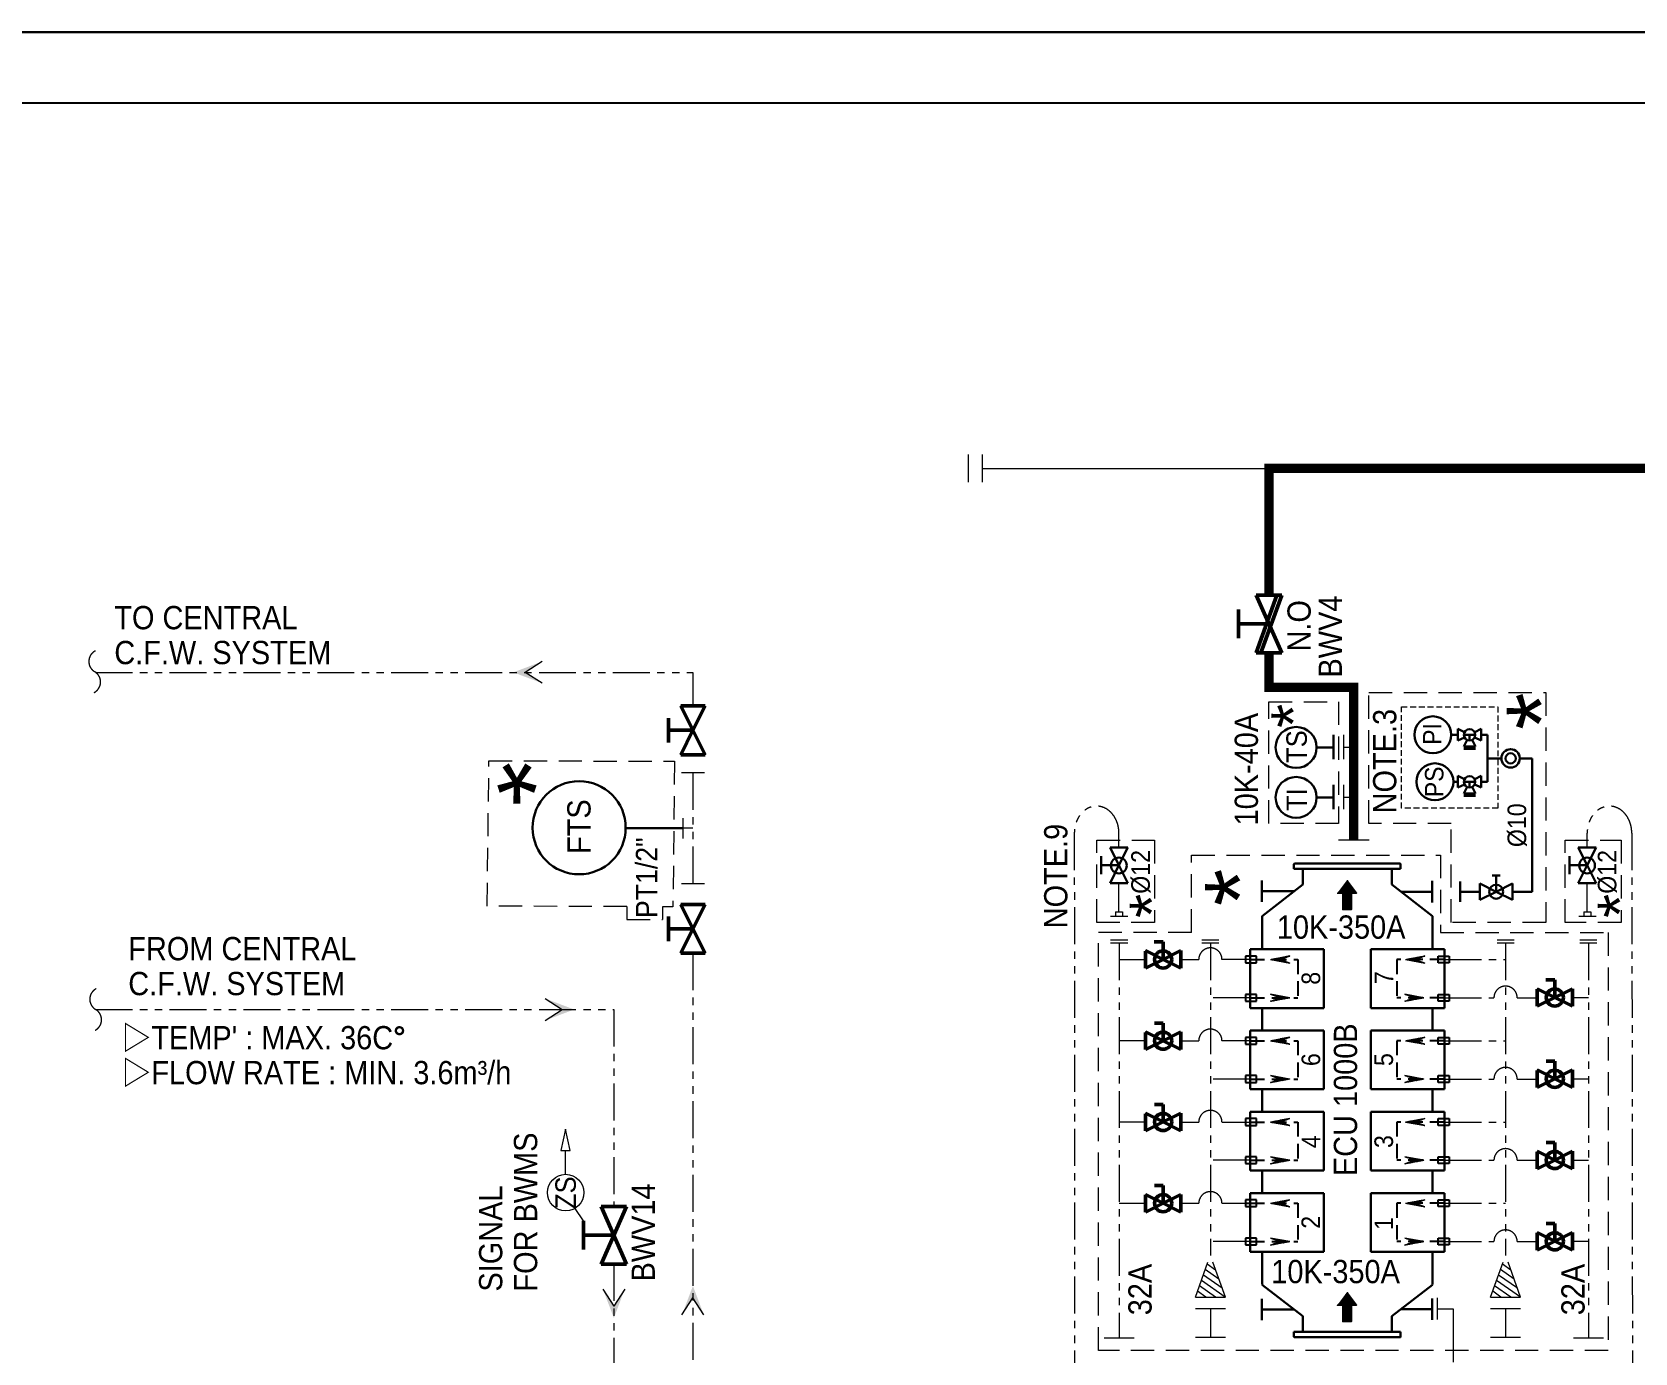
# Model space of a CAD drawing. Extents: x -553847 to 4496999, y 514150 to 878882.
# Drawn here: x 4382612 to 4399829, y 649154 to 663343 of the extents above; entities that cross this region are included whole.
import ezdxf

# ---------------------------------------------------------------- set-up
doc = ezdxf.new("R2010")
doc.units = 0
doc.header["$LTSCALE"] = 25
doc.header["$MEASUREMENT"] = 0
for name, pattern in [('DASHED', [0.75, 0.5, -0.25]), ('HIDDEN', [0.375, 0.25, -0.125]), ('PHANTOM', [63.5, 31.75, -6.35, 6.35, -6.35, 6.35, -6.35])]:
    doc.linetypes.add(name, pattern=pattern)
doc.layers.get('0').update_dxf_attribs({"linetype": 'CONTINUOUS', "lineweight": 9})
doc.layers.add('0.1 Defpoints', color=7, linetype='CONTINUOUS', plot=False)
doc.layers.add('0.2 Dwg sheet', color=7, linetype='CONTINUOUS')
doc.layers.add('0.3 Text', color=7, linetype='CONTINUOUS')
for name, color, linetype, lineweight in [('0.4 Maker scope box', 3, 'HIDDEN', 9), ('1.1 Y_Pipe', 7, 'CONTINUOUS', 13), ('1.5 M_Equip', 4, 'CONTINUOUS', 30), ('1.7 Signal', 6, 'ZIGZAG', 9), ('1.8 PRU Cooling', 253, 'PHANTOM', 9), ('1.9 Arrow', 1, 'CONTINUOUS', 9)]:
    doc.layers.add(name, color=color, linetype=linetype, lineweight=lineweight)
doc.layers.add('2.1 Valve open', color=7, linetype='CONTINUOUS', lineweight=50, true_color=0x1b21e4)
doc.layers.add('2.2 Ballast water line', color=7, linetype='CONTINUOUS', true_color=0x1b21e4)
doc.styles.add('ARIAL', font='arial.ttf')
doc.styles.get("Standard").update_dxf_attribs({"font": '', "width": 0.95, "height": 250})
doc.styles.get('Standard').set_extended_font_data('Gulim')
doc.linetypes.add('ZIGZAG', pattern='A,0.0001,-0.2,[131,ltypeshp.shx,S=0.2,R=0,X=-0.2,Y=0],-0.4,[131,ltypeshp.shx,S=0.2,R=180,X=0.2,Y=0],-0.2', length=0.8001)

# ---------------------------------------------------------------- blocks, each defined once
blk = doc.blocks.new('양식 51-Q-02-08')
at = {"layer": '0.1 Defpoints'}
blk.add_lwpolyline([(-2677005, 1033560), (-2613196, 1033560), (-2613196, 988132), (-2677005, 988132)], close=True, dxfattribs=at)
at = {"layer": '0.2 Dwg sheet'}
blk.add_lwpolyline([(-2613953, 989196), (-2676245, 989196), (-2676245, 1032800), (-2613953, 1032800)], close=True, dxfattribs=at)

msp = doc.modelspace()

# ---------------------------------------------------------------- hatches: boundary and pattern name
at = {"layer": '1.9 Arrow'}
h = msp.add_hatch(color=256, dxfattribs=at)
h.paths.add_polyline_path([(4387781.5, 656464.8), (4387909.1, 656464.8), (4388092.4, 656347.4)])
h.paths.add_polyline_path([(4387781.5, 656464.8), (4388092.4, 656582.3), (4387909.1, 656464.8)])
at = {"layer": '1.9 Arrow', "ltscale": 30}
h = msp.add_hatch(dxfattribs=at)
h.set_pattern_fill('ANSI31', color=256, scale=0.72, angle=-90, style=0)
h.set_pattern_definition([(315, (4726377.08832, 388977.96558), (0.063639610307, 0.063639610307), [])])
h.paths.add_polyline_path([(4396631.3, 654088.2), (4396737.2, 654229.5), (4396843.2, 654088.2), (4396786.7, 654088.2), (4396786.7, 653914.9), (4396687.8, 653914.9), (4396687.8, 654088.2)])
at = {"layer": '1.9 Arrow'}
h = msp.add_hatch(dxfattribs=at)
h.set_pattern_fill('ANSI31', color=1, scale=2.669713, angle=450, style=0)
h.set_pattern_definition([(45, (3800982.5419, -1945086.05758), (0.235971521367, -0.235971521367), [])])
h.paths.add_polyline_path([(4395915.8, 653380.2), (4396122.7, 653418.1), (4396019.2, 653380.2)])
h.paths.add_polyline_path([(4395915.8, 653380.2), (4396019.2, 653380.2), (4396122.7, 653342.4)])
h = msp.add_hatch(dxfattribs=at)
h.set_pattern_fill('ANSI31', color=1, scale=2.669713, angle=270, style=0)
h.set_pattern_definition([(225, (4142861.40602, -933323.90942), (-0.23597152137, 0.23597152137), [])])
h.paths.add_polyline_path([(4397366, 653380.2), (4397572.9, 653342.4), (4397469.5, 653380.2)])
h.paths.add_polyline_path([(4397366, 653380.2), (4397469.5, 653380.2), (4397572.9, 653418.1)])
h = msp.add_hatch(color=256, dxfattribs=at)
h.paths.add_polyline_path([(4388434.6, 652843.2), (4388307, 652843.2), (4388123.6, 652725.7)])
h.paths.add_polyline_path([(4388434.6, 652843.2), (4388123.6, 652960.6), (4388307, 652843.2)])
h = msp.add_hatch(dxfattribs=at)
h.set_pattern_fill('ANSI31', color=1, scale=2.669713, angle=270, style=0)
h.set_pattern_definition([(225, (4142771.40602, -939534.26994), (-0.23597152137, 0.23597152137), [])])
h.paths.add_polyline_path([(4396122.7, 652969.3), (4395915.8, 652931.4), (4396019.2, 652969.3)])
h.paths.add_polyline_path([(4396122.7, 652969.3), (4396019.2, 652969.3), (4395915.8, 653007.2)])
h = msp.add_hatch(dxfattribs=at)
h.set_pattern_fill('ANSI31', color=1, scale=2.669713, angle=450, style=0)
h.set_pattern_definition([(45, (3801062.5419, -1939697.59052), (0.235971521367, -0.235971521367), [])])
h.paths.add_polyline_path([(4397562.9, 652969.3), (4397356, 653007.2), (4397459.5, 652969.3)])
h.paths.add_polyline_path([(4397562.9, 652969.3), (4397459.5, 652969.3), (4397356, 652931.4)])
h = msp.add_hatch(dxfattribs=at)
h.set_pattern_fill('ANSI31', color=1, scale=2.669713, angle=450, style=0)
h.set_pattern_definition([(45, (3800982.5419, -1944025.83794), (0.235971521367, -0.235971521367), [])])
h.paths.add_polyline_path([(4395915.8, 652507.3), (4396122.7, 652545.2), (4396019.2, 652507.3)])
h.paths.add_polyline_path([(4395915.8, 652507.3), (4396019.2, 652507.3), (4396122.7, 652469.5)])
h = msp.add_hatch(dxfattribs=at)
h.set_pattern_fill('ANSI31', color=1, scale=2.669713, angle=270, style=0)
h.set_pattern_definition([(225, (4142861.40602, -934196.8277), (-0.23597152137, 0.23597152137), [])])
h.paths.add_polyline_path([(4397366, 652507.3), (4397572.9, 652469.5), (4397469.5, 652507.3)])
h.paths.add_polyline_path([(4397366, 652507.3), (4397469.5, 652507.3), (4397572.9, 652545.2)])
h = msp.add_hatch(dxfattribs=at)
h.set_pattern_fill('ANSI31', color=1, scale=2.669713, angle=270, style=0)
h.set_pattern_definition([(225, (4142771.40602, -938474.0503), (-0.23597152137, 0.23597152137), [])])
h.paths.add_polyline_path([(4396122.7, 652096.4), (4395915.8, 652058.5), (4396019.2, 652096.4)])
h.paths.add_polyline_path([(4396122.7, 652096.4), (4396019.2, 652096.4), (4395915.8, 652134.2)])
h = msp.add_hatch(dxfattribs=at)
h.set_pattern_fill('ANSI31', color=1, scale=2.669713, angle=450, style=0)
h.set_pattern_definition([(45, (3801062.5419, -1940570.5088), (0.235971521367, -0.235971521367), [])])
h.paths.add_polyline_path([(4397562.9, 652096.4), (4397356, 652134.2), (4397459.5, 652096.4)])
h.paths.add_polyline_path([(4397562.9, 652096.4), (4397459.5, 652096.4), (4397356, 652058.5)])
h = msp.add_hatch(dxfattribs=at)
h.set_pattern_fill('ANSI31', color=1, scale=2.669713, angle=450, style=0)
h.set_pattern_definition([(45, (3800982.5419, -1942965.6183), (0.235971521367, -0.235971521367), [])])
h.paths.add_polyline_path([(4395915.8, 651634.4), (4396122.7, 651672.3), (4396019.2, 651634.4)])
h.paths.add_polyline_path([(4395915.8, 651634.4), (4396019.2, 651634.4), (4396122.7, 651596.5)])
h = msp.add_hatch(dxfattribs=at)
h.set_pattern_fill('ANSI31', color=1, scale=2.669713, angle=270, style=0)
h.set_pattern_definition([(225, (4142861.40602, -935069.746), (-0.23597152137, 0.23597152137), [])])
h.paths.add_polyline_path([(4397366, 651634.4), (4397572.9, 651596.5), (4397469.5, 651634.4)])
h.paths.add_polyline_path([(4397366, 651634.4), (4397469.5, 651634.4), (4397572.9, 651672.3)])
h = msp.add_hatch(dxfattribs=at)
h.set_pattern_fill('ANSI31', color=1, scale=2.669713, angle=270, style=0)
h.set_pattern_definition([(225, (4142771.40602, -937413.83065), (-0.23597152137, 0.23597152137), [])])
h.paths.add_polyline_path([(4396122.7, 651223.5), (4395915.8, 651185.6), (4396019.2, 651223.5)])
h.paths.add_polyline_path([(4396122.7, 651223.5), (4396019.2, 651223.5), (4395915.8, 651261.3)])
h = msp.add_hatch(dxfattribs=at)
h.set_pattern_fill('ANSI31', color=1, scale=2.669713, angle=450, style=0)
h.set_pattern_definition([(45, (3801062.5419, -1941443.4271), (0.235971521367, -0.235971521367), [])])
h.paths.add_polyline_path([(4397562.9, 651223.5), (4397356, 651261.3), (4397459.5, 651223.5)])
h.paths.add_polyline_path([(4397562.9, 651223.5), (4397459.5, 651223.5), (4397356, 651185.6)])
h = msp.add_hatch(dxfattribs=at)
h.set_pattern_fill('ANSI31', color=1, scale=2.669713, angle=450, style=0)
h.set_pattern_definition([(45, (3800982.5419, -1941905.39865), (0.235971521367, -0.235971521367), [])])
h.paths.add_polyline_path([(4395915.8, 650761.5), (4396122.7, 650799.4), (4396019.2, 650761.5)])
h.paths.add_polyline_path([(4395915.8, 650761.5), (4396019.2, 650761.5), (4396122.7, 650723.6)])
h = msp.add_hatch(dxfattribs=at)
h.set_pattern_fill('ANSI31', color=1, scale=2.669713, angle=270, style=0)
h.set_pattern_definition([(225, (4142861.40602, -935942.66428), (-0.23597152137, 0.23597152137), [])])
h.paths.add_polyline_path([(4397366, 650761.5), (4397572.9, 650723.6), (4397469.5, 650761.5)])
h.paths.add_polyline_path([(4397366, 650761.5), (4397469.5, 650761.5), (4397572.9, 650799.4)])
h = msp.add_hatch(dxfattribs=at)
h.set_pattern_fill('ANSI31', color=1, scale=2.669713, angle=270, style=0)
h.set_pattern_definition([(225, (4142771.40602, -936353.611), (-0.23597152137, 0.23597152137), [])])
h.paths.add_polyline_path([(4396122.7, 650350.5), (4395915.8, 650312.7), (4396019.2, 650350.5)])
h.paths.add_polyline_path([(4396122.7, 650350.5), (4396019.2, 650350.5), (4395915.8, 650388.4)])
h = msp.add_hatch(dxfattribs=at)
h.set_pattern_fill('ANSI31', color=1, scale=2.669713, angle=450, style=0)
h.set_pattern_definition([(45, (3801062.5419, -1942316.34538), (0.235971521367, -0.235971521367), [])])
h.paths.add_polyline_path([(4397562.9, 650350.5), (4397356, 650388.4), (4397459.5, 650350.5)])
h.paths.add_polyline_path([(4397562.9, 650350.5), (4397459.5, 650350.5), (4397356, 650312.7)])
h = msp.add_hatch(color=256, dxfattribs=at)
h.paths.add_polyline_path([(4388860.9, 649528.8), (4388860.9, 649656.4), (4388978.3, 649839.7)])
h.paths.add_polyline_path([(4388860.9, 649528.8), (4388743.5, 649839.7), (4388860.9, 649656.4)])
h = msp.add_hatch(color=256, dxfattribs=at)
h.paths.add_polyline_path([(4389710.2, 649873.7), (4389710.2, 649746.1), (4389827.7, 649562.7)])
h.paths.add_polyline_path([(4389710.2, 649873.7), (4389592.8, 649562.7), (4389710.2, 649746.1)])
at = {"layer": '1.9 Arrow', "ltscale": 30}
h = msp.add_hatch(dxfattribs=at)
h.set_pattern_fill('ANSI31', color=256, scale=0.72, angle=-90, style=0)
h.set_pattern_definition([(315, (4726377.08832, 384552.88097), (0.063639610307, 0.063639610307), [])])
h.paths.add_polyline_path([(4396631.3, 649663.1), (4396737.2, 649804.4), (4396843.2, 649663.1), (4396786.7, 649663.1), (4396786.7, 649489.8), (4396687.8, 649489.8), (4396687.8, 649663.1)])

# ---------------------------------------------------------------- linework, layer by layer
at = {"layer": '0.1 Defpoints', "color": 4, "linetype": 'ByBlock'}
msp.add_lwpolyline([(4364381.2, 617914.9), (4428190.1, 617914.9), (4428190.1, 663342.8), (4364381.2, 663342.8)], close=True, dxfattribs=at)
at = {"layer": '0.4 Maker scope box', "linetype": 'DASHED', "lineweight": 15, "ltscale": 20}
for p, q in [((4395066.7, 653670.5), (4395066.7, 654502.2)), ((4389000.7, 653949, 0), (4389000.7, 653810.5, 0)), ((4389382.7, 653947.7, 0), (4389382.7, 653810.5, 0)), ((4389000.7, 653810.5, 0), (4389382.7, 653810.5, 0)), ((4395066.7, 653670.5), (4394066.1, 653670.5))]:
    msp.add_line(p, q, dxfattribs=at)
at = {"layer": '0.4 Maker scope box', "linetype": 'DASHED', "lineweight": 15, "ltscale": 20, "elevation": 0}
for points in [[(4397855.3, 653777.2), (4397855.3, 654842.2), (4396970.3, 654842.2), (4396970.3, 656247.2), (4398870.3, 656247.2), (4398870.3, 653777.2)], [(4395896.9, 654840.9), (4395896.9, 656149.5), (4396646, 656149.5), (4396646, 654840.9)]]:
    msp.add_lwpolyline(points, close=True, dxfattribs=at)
for points in [[(4389000.7, 653949), (4387500.5, 653953.5), (4387518.3, 655515.5), (4389512.7, 655509.6), (4389495, 653947.6), (4389382.7, 653947.7)], [(4395066.7, 654502.2), (4397740.3, 654502.2), (4397740.3, 653670.5)], [(4397740.3, 653670.5), (4399540.5, 653670.5), (4399540.5, 649180.5), (4394066.1, 649180.5), (4394066.1, 653670.5)]]:
    msp.add_lwpolyline(points, dxfattribs=at)
at = {"layer": '0.4 Maker scope box', "linetype": 'DASHED', "lineweight": 15, "ltscale": 20}
for points in [[(4394049.3, 654661.7), (4394669.3, 654661.7), (4394669.3, 653776.7), (4394049.3, 653776.7)], [(4399079.1, 654661.7), (4399680.5, 654661.7), (4399680.5, 653776.7), (4399079.1, 653776.7)]]:
    msp.add_lwpolyline(points, close=True, dxfattribs=at)
at = {"layer": '1.1 Y_Pipe', "linetype": 'Continuous', "ltscale": 30}
for p, q in [((4392666.9, 658806.2), (4392666.9, 658506.2)), ((4392816.9, 658806.2), (4392816.9, 658506.2)), ((4392816.9, 658656.2), (4403272.9, 658656.2)), ((4395896.9, 657295.6), (4395896.9, 658656.2)), ((4395896.9, 656304.9), (4395896.9, 656676.2)), ((4396808.5, 656304.9), (4395896.9, 656304.9))]:
    msp.add_line(p, q, dxfattribs=at)
at = {"layer": '1.1 Y_Pipe'}
for p, q in [((4396034.4, 657295.6), (4395759.4, 657295.6)), ((4395759.4, 657295.6), (4396034.4, 656676.2)), ((4395759.4, 656676.2), (4395981.3, 657295.6)), ((4395808.9, 656676.2), (4396034.4, 657295.6)), ((4395570.7, 656831.1), (4395570.7, 657140.8)), ((4395896.9, 656985.9), (4395570.7, 656985.9)), ((4396034.4, 656676.2), (4395759.4, 656676.2)), ((4396808.5, 654666.7), (4396808.5, 656304.9)), ((4396699.1, 655792.7), (4396699.1, 655531.5)), ((4396699.1, 655662.1), (4396808.5, 655662.1)), ((4396699.1, 655255.7), (4396699.1, 654994.4)), ((4396699.1, 655125.1), (4396808.5, 655125.1)), ((4396644.9, 654666.7), (4396972.2, 654666.7)), ((4388998.4, 650728.5, 0), (4388723.4, 650728.5, 0)), ((4388723.4, 650728.5, 0), (4388998.4, 650109.1, 0)), ((4388723.4, 650109.1, 0), (4388998.4, 650728.5, 0)), ((4388534.7, 650264, 0), (4388534.7, 650573.7, 0)), ((4388860.9, 650418.8, 0), (4388534.7, 650418.8, 0)), ((4388998.4, 650109.1, 0), (4388723.4, 650109.1, 0)), ((4397706.7, 649514.2), (4397706.7, 649744.2)), ((4397706.7, 649629.2), (4397875.5, 649629.2)), ((4397875.5, 649629.2), (4397875.5, 649056))]:
    msp.add_line(p, q, dxfattribs=at)
at = {"layer": '1.1 Y_Pipe', "color": 0}
msp.add_line((4388534.7, 650573.7, 0), (4388444.1, 650706.9, 0), dxfattribs=at)
at = {"layer": '1.1 Y_Pipe', "linetype": 'DASHED', "ltscale": 5, "elevation": 0}
msp.add_lwpolyline([(4397320.8, 655005.3), (4397320.8, 656094.4), (4398357.8, 656094.4), (4398357.8, 655005.3)], close=True, dxfattribs=at)
at = {"layer": '1.1 Y_Pipe', "color": 0}
msp.add_circle((4388343.2, 650875.9, 0), 196.8, dxfattribs=at)
at = {"layer": '1.5 M_Equip'}
for p, q in [((4397998.2, 655821.5), (4397927.6, 655856.8)), ((4397927.6, 655856.8), (4397927.6, 655731.4)), ((4398107.8, 655821.5), (4398178.4, 655856.8)), ((4398178.4, 655856.8), (4398178.4, 655731.4)), ((4396409.8, 655658.2), (4396591.5, 655658.2)), ((4396591.5, 655792.7), (4396591.5, 655531.5)), ((4397856.3, 655794.1), (4397927.6, 655794.1)), ((4397998.2, 655766.7), (4397927.6, 655731.4)), ((4398025.6, 655739.3), (4397990.3, 655668.7)), ((4397990.3, 655668.7), (4398115.7, 655668.7)), ((4398115.7, 655642.3), (4397990.3, 655642.3)), ((4397991.8, 655794.1), (4398114.3, 655794.1)), ((4398053, 655794.1), (4398053, 655732.9)), ((4398080.4, 655739.3), (4398115.7, 655668.7)), ((4398178.4, 655731.4), (4398107.8, 655766.7)), ((4398178.4, 655794.1), (4398244.4, 655794.1)), ((4398244.4, 655289.2), (4398244.4, 655794.1)), ((4398244.4, 655540.8), (4398394.4, 655540.8)), ((4398592.4, 655540.8), (4398725.3, 655540.9)), ((4398725.3, 654108.5), (4398725.3, 655540.9)), ((4397998.2, 655316.6), (4397927.6, 655351.9)), ((4397927.6, 655351.9), (4397927.6, 655226.5)), ((4398107.8, 655316.6), (4398178.4, 655351.9)), ((4398178.4, 655351.9), (4398178.4, 655226.5)), ((4396409.8, 655121.2), (4396591.5, 655121.2)), ((4396591.5, 655255.7), (4396591.5, 654994.4)), ((4397878.6, 655289.2), (4397927.6, 655289.2)), ((4397998.2, 655261.8), (4397927.6, 655226.5)), ((4398025.6, 655234.4), (4397990.3, 655163.8)), ((4397990.3, 655163.8), (4398115.7, 655163.8)), ((4398115.7, 655137.4), (4397990.3, 655137.4)), ((4397991.8, 655289.2), (4398114.3, 655289.2)), ((4398053, 655289.2), (4398053, 655228)), ((4398080.4, 655234.4), (4398115.7, 655163.8)), ((4398178.4, 655226.5), (4398107.8, 655261.8)), ((4398178.4, 655289.2), (4398244.4, 655289.2)), ((4394095.9, 654297.8), (4394097, 654488.6)), ((4394286.1, 654392.1), (4394190.7, 654582.9)), ((4394381.5, 654582.9), (4394190.7, 654582.9)), ((4394286.1, 654392.1), (4394381.5, 654582.9)), ((4399125.6, 654297.8), (4399126.7, 654488.6)), ((4399315.8, 654392.1), (4399220.5, 654582.9)), ((4399411.2, 654582.9), (4399220.5, 654582.9)), ((4399315.9, 654392.1), (4399411.2, 654582.9)), ((4394287.2, 654392.1), (4394096.4, 654393.2)), ((4394286.1, 654392.1), (4394190.7, 654201.4)), ((4394285.3, 654393.7), (4394285.3, 654390.5)), ((4394286.1, 654392.1), (4394286.1, 654392.1)), ((4394381.5, 654201.4), (4394286.1, 654392.1)), ((4394286.6, 654391.1), (4394286.6, 654393.2)), ((4396166.4, 654352.5), (4396166.4, 654404.7)), ((4397312.3, 654352.5), (4396166.4, 654352.5)), ((4396171.6, 654409.9), (4397307.1, 654409.9)), ((4396259.8, 654184.4), (4396259.8, 654352.5)), ((4397218.9, 654184.4), (4397218.9, 654352.5)), ((4397312.3, 654404.7), (4397312.3, 654352.5)), ((4398295.1, 654282.8), (4398382.2, 654282.7)), ((4398338.6, 654108.6), (4398338.6, 654282.8)), ((4399316.9, 654392.1), (4399126.2, 654393.2)), ((4399315.8, 654392.1), (4399220.5, 654201.4)), ((4399315, 654393.7), (4399315, 654390.5)), ((4399315.8, 654392.1), (4399315.8, 654392.1)), ((4399411.2, 654201.4), (4399315.8, 654392.1)), ((4399316.4, 654391.1), (4399316.4, 654393.2)), ((4394190.7, 654201.4), (4394381.5, 654201.4)), ((4395821.8, 653998.6), (4395821.8, 654228.6)), ((4396168.7, 654113.6), (4395821.8, 654113.6)), ((4395824.7, 653846.4), (4396259.8, 654184.4)), ((4397654, 653846.4), (4397218.9, 654184.4)), ((4397316.5, 654108.5), (4397651.8, 654108.5)), ((4397651.8, 653993.5), (4397651.8, 654223.5)), ((4397950.3, 653998.2), (4397950.3, 654217.2)), ((4398164.4, 654108.5), (4397950.3, 654108.5)), ((4398164.4, 654195.6), (4398164.4, 654021.4)), ((4398338.6, 654108.5), (4398164.4, 654195.6)), ((4398164.4, 654021.4), (4398338.6, 654108.5)), ((4398338.6, 654108.6), (4398512.8, 654195.6)), ((4398338.6, 654108.6), (4398338.6, 654108.6)), ((4398338.6, 654108.6), (4398338.6, 654108.5)), ((4398338.6, 654108.5), (4398512.8, 654021.4)), ((4398512.8, 654195.6), (4398512.8, 654021.4)), ((4398512.8, 654108.5), (4398725.3, 654108.5)), ((4399220.5, 654201.4), (4399411.2, 654201.4)), ((4395824.7, 653490.3), (4395824.7, 653846.4)), ((4397654, 653490.3), (4397654, 653846.4)), ((4395695.1, 653490.3), (4395695.1, 652859.2)), ((4395695.1, 653490.3), (4396486.9, 653490.3)), ((4396486.9, 653490.3), (4396486.9, 652859.2)), ((4397783.5, 653490.3), (4396991.8, 653490.3)), ((4396991.8, 653490.3), (4396991.8, 652859.2)), ((4397783.5, 653490.3), (4397783.5, 652859.2)), ((4395695.1, 652859.2), (4396486.9, 652859.2)), ((4395824.7, 652617.4), (4395824.7, 652859.2)), ((4397783.5, 652859.2), (4396991.8, 652859.2)), ((4397654, 652617.4), (4397654, 652859.2)), ((4395695.1, 652617.4), (4395695.1, 651986.3)), ((4395695.1, 652617.4), (4396486.9, 652617.4)), ((4396486.9, 652617.4), (4396486.9, 651986.3)), ((4396991.8, 652617.4), (4396991.8, 651986.3)), ((4396991.8, 652617.4), (4397783.5, 652617.4)), ((4397783.5, 652617.4), (4397783.5, 651986.3)), ((4396486.9, 651986.3), (4395695.1, 651986.3)), ((4395824.7, 651744.5), (4395824.7, 651986.3)), ((4396991.8, 651986.3), (4397783.5, 651986.3)), ((4397654, 651744.5), (4397654, 651986.3)), ((4395695.1, 651744.5), (4395695.1, 651113.4)), ((4395695.1, 651744.5), (4396486.9, 651744.5)), ((4396486.9, 651744.5), (4396486.9, 651113.4)), ((4396991.8, 651744.5), (4396991.8, 651113.4)), ((4396991.8, 651744.5), (4397783.5, 651744.5)), ((4397783.5, 651744.5), (4397783.5, 651113.4)), ((4396486.9, 651113.4), (4395695.1, 651113.4)), ((4395824.7, 650871.6), (4395824.7, 651113.4)), ((4396991.8, 651113.4), (4397783.5, 651113.4)), ((4397654, 650871.6), (4397654, 651113.4)), ((4395695.1, 650871.6), (4395695.1, 650240.5)), ((4395695.1, 650871.6), (4396486.9, 650871.6)), ((4396486.9, 650871.6), (4396486.9, 650240.5)), ((4396991.8, 650871.6), (4396991.8, 650240.5)), ((4396991.8, 650871.6), (4397783.5, 650871.6)), ((4397783.5, 650871.6), (4397783.5, 650240.5)), ((4396486.9, 650240.5), (4395695.1, 650240.5)), ((4395824.7, 649889), (4395824.7, 650240.5)), ((4396991.8, 650240.5), (4397783.5, 650240.5)), ((4397654, 649889), (4397654, 650240.5)), ((4395824.7, 649886.7), (4396259.8, 649548.7)), ((4397654, 649886.7), (4397218.9, 649548.7)), ((4395821.8, 649734.4), (4395821.8, 649504.4)), ((4396168.7, 649619.4), (4395821.8, 649619.4)), ((4397316.5, 649624.5), (4397651.8, 649624.5)), ((4397651.8, 649739.5), (4397651.8, 649509.5)), ((4396259.8, 649548.7), (4396259.8, 649380.6)), ((4397218.9, 649548.7), (4397218.9, 649380.6)), ((4397312.3, 649380.6), (4396166.4, 649380.6)), ((4396166.4, 649380.6), (4396166.4, 649328.4)), ((4396171.6, 649323.2), (4397307.1, 649323.2)), ((4397312.3, 649328.4), (4397312.3, 649380.6))]:
    msp.add_line(p, q, dxfattribs=at)
at = {"layer": '1.5 M_Equip', "color": 4}
msp.add_line((4389601.6, 654790.4, 0), (4388987.7, 654790.4, 0), dxfattribs=at)
at = {"layer": '1.5 M_Equip', "color": 1, "linetype": 'HIDDEN', "lineweight": 25, "ltscale": 25}
for p, q in [((4395695.1, 653380.2), (4396209.2, 653380.2)), ((4396209.2, 653380.2), (4396209.2, 652969.3)), ((4397269.5, 653380.2), (4397269.5, 652969.3)), ((4397783.5, 653380.2), (4397269.5, 653380.2)), ((4395695.1, 652969.3), (4396209.2, 652969.3)), ((4397783.5, 652969.3), (4397269.5, 652969.3)), ((4395695.1, 652507.3), (4396209.2, 652507.3)), ((4396209.2, 652507.3), (4396209.2, 652096.4)), ((4397269.5, 652507.3), (4397269.5, 652096.4)), ((4397783.5, 652507.3), (4397269.5, 652507.3)), ((4395695.1, 652096.4), (4396209.2, 652096.4)), ((4397783.5, 652096.4), (4397269.5, 652096.4)), ((4395695.1, 651634.4), (4396209.2, 651634.4)), ((4396209.2, 651634.4), (4396209.2, 651223.5)), ((4397269.5, 651634.4), (4397269.5, 651223.5)), ((4397783.5, 651634.4), (4397269.5, 651634.4)), ((4395695.1, 651223.5), (4396209.2, 651223.5)), ((4397783.5, 651223.5), (4397269.5, 651223.5)), ((4395645, 650761.4), (4395695.1, 650761.4)), ((4395695.1, 650761.5), (4396209.2, 650761.5)), ((4396209.2, 650761.5), (4396209.2, 650350.5)), ((4397269.5, 650761.5), (4397269.5, 650350.5)), ((4397783.5, 650761.5), (4397269.5, 650761.5)), ((4395695.1, 650350.5), (4396209.2, 650350.5)), ((4397783.5, 650350.5), (4397269.5, 650350.5))]:
    msp.add_line(p, q, dxfattribs=at)
at = {"layer": '1.5 M_Equip', "color": 1, "linetype": 'HIDDEN', "lineweight": 25, "ltscale": 25, "elevation": 0}
for points in [[(4395645, 653416.4), (4395645, 653344.1), (4395762.2, 653344.1), (4395762.2, 653416.4)], [(4397833.7, 653416.4), (4397833.7, 653344.1), (4397716.5, 653344.1), (4397716.5, 653416.4)], [(4395645, 653005.4), (4395645, 652933.2), (4395762.2, 652933.2), (4395762.2, 653005.4)], [(4397833.7, 653005.4), (4397833.7, 652933.2), (4397716.5, 652933.2), (4397716.5, 653005.4)], [(4395645.3, 652543.5), (4395645.3, 652471.2), (4395762.5, 652471.2), (4395762.5, 652543.5)], [(4397833.3, 652543.5), (4397833.3, 652471.2), (4397716.1, 652471.2), (4397716.1, 652543.5)], [(4395645.3, 652132.5), (4395645.3, 652060.3), (4395762.5, 652060.3), (4395762.5, 652132.5)], [(4397833.3, 652132.5), (4397833.3, 652060.3), (4397716.1, 652060.3), (4397716.1, 652132.5)], [(4395645.3, 651670.5), (4395645.3, 651598.3), (4395762.5, 651598.3), (4395762.5, 651670.5)], [(4397833.3, 651670.5), (4397833.3, 651598.3), (4397716.1, 651598.3), (4397716.1, 651670.5)], [(4395645.3, 651259.6), (4395645.3, 651187.3), (4395762.5, 651187.3), (4395762.5, 651259.6)], [(4397833.3, 651259.6), (4397833.3, 651187.3), (4397716.1, 651187.3), (4397716.1, 651259.6)], [(4395645, 650797.6), (4395645, 650725.4), (4395762.2, 650725.4), (4395762.2, 650797.6)], [(4397833.7, 650797.6), (4397833.7, 650725.4), (4397716.5, 650725.4), (4397716.5, 650797.6)], [(4395645, 650386.7), (4395645, 650314.4), (4395762.2, 650314.4), (4395762.2, 650386.7)], [(4397833.7, 650386.7), (4397833.7, 650314.4), (4397716.5, 650314.4), (4397716.5, 650386.7)]]:
    msp.add_lwpolyline(points, close=True, dxfattribs=at)
at = {"layer": '1.5 M_Equip'}
for centre, radius in [((4397658, 655794.1), 198.3), ((4396189.5, 655658.2), 220.3), ((4398053, 655794.1), 61.3), ((4398493.4, 655540.8), 99), ((4397680.4, 655289.2), 198.3), ((4398493.4, 655540.8), 55), ((4396189.5, 655121.2), 220.3), ((4398053, 655289.2), 61.3), ((4394285.3, 654390.5), 84.7), ((4399315, 654390.5), 84.7), ((4398338.3, 654108.7), 75.1)]:
    msp.add_circle(centre, radius, dxfattribs=at)
at = {"layer": '1.5 M_Equip', "color": 4}
msp.add_circle((4388487.8, 654795.4, 0), 499.9, dxfattribs=at)
at = {"layer": '1.5 M_Equip'}
for centre, start, end in [((4396171.6, 654404.7), 90, 180), ((4397307.1, 654404.7), 0, 90), ((4396171.6, 649328.4), 180, 270), ((4397307.1, 649328.4), 270, 0)]:
    msp.add_arc(centre, 5.22, start, end, dxfattribs=at)
at = {"layer": '1.7 Signal', "linetype": 'ZIGZAG', "ltscale": 10}
msp.add_line((4388343.2, 651072.7, 0), (4388343.2, 651328.9, 0), dxfattribs=at)
at = {"layer": '1.8 PRU Cooling', "linetype": 'PHANTOM', "ltscale": 0.5}
for p, q in [((4383294.7, 656464.8, 0), (4389710.2, 656464.8, 0)), ((4389710.2, 656464.8, 0), (4389710.2, 656104.4, 0)), ((4389579.1, 656104.4, 0), (4389841.4, 656104.4, 0)), ((4389710.2, 655842.2, 0), (4389579.1, 656104.4, 0)), ((4389710.2, 655842.2, 0), (4389841.4, 656104.4, 0)), ((4389448, 655711, 0), (4389448, 655973.3, 0)), ((4389710.2, 655842.2, 0), (4389448, 655842.2, 0)), ((4389579.1, 655579.9, 0), (4389710.2, 655842.2, 0)), ((4389710.2, 655842.2, 0), (4389841.4, 655579.9, 0)), ((4389841.4, 655579.9, 0), (4389579.1, 655579.9, 0)), ((4389832.9, 655386.1, 0), (4389587.6, 655386.1, 0)), ((4389710.2, 655386.1, 0), (4389710.2, 654194.7, 0)), ((4389601.6, 654899.4, 0), (4389601.6, 654681.3, 0)), ((4389601.6, 654899.4, 0), (4389601.6, 654681.3, 0)), ((4389710.2, 654790.4, 0), (4389601.6, 654790.4, 0)), ((4393806.9, 654737.3), (4393808.3, 648864.1)), ((4394286.1, 654582.9), (4394286.1, 654736.7)), ((4399315.8, 654582.9), (4399315.8, 654736.7)), ((4399795, 654737.2), (4399801.9, 648864.6)), ((4389832.9, 654194.7, 0), (4389587.6, 654194.7, 0)), ((4394286.8, 653892.9), (4394286.8, 654201.4)), ((4399316.6, 653892.9), (4399316.6, 654201.4)), ((4389579.1, 653971.6), (4389841.4, 653971.6)), ((4389710.2, 653709.4), (4389579.1, 653971.6)), ((4389710.2, 653709.4), (4389841.4, 653971.6)), ((4389448, 653578.3), (4389448, 653840.5)), ((4394380.8, 653841.7), (4394197.1, 653841.7)), ((4394248.9, 653892.9), (4394324.7, 653892.9)), ((4394248.9, 653892.9), (4394248.9, 653841.7)), ((4394324.7, 653892.9), (4394324.7, 653841.7)), ((4399410.5, 653841.7), (4399226.8, 653841.7)), ((4399278.7, 653892.9), (4399354.4, 653892.9)), ((4399278.7, 653892.9), (4399278.7, 653841.7)), ((4399354.4, 653892.9), (4399354.4, 653841.7)), ((4389710.2, 653709.4), (4389448, 653709.4)), ((4389579.1, 653447.1), (4389710.2, 653709.4)), ((4389710.2, 653709.4), (4389841.4, 653447.1)), ((4394380.8, 653589.3), (4394197.1, 653589.3)), ((4394666, 653570.3), (4394760.6, 653570.3)), ((4394760.6, 653381), (4394760.6, 653570.3)), ((4395360.2, 653589.3), (4395176.5, 653589.3)), ((4398530.9, 653589.3), (4398347.2, 653589.3)), ((4399421.2, 653589.3), (4399237.5, 653589.3)), ((4389841.4, 653447.1), (4389579.1, 653447.1)), ((4389710.2, 653447.1, 0), (4389710.2, 647741.2, 0)), ((4394380.8, 653554.9), (4394197.1, 653554.9)), ((4394288.9, 653554.9), (4394288.9, 649316.3)), ((4394760.6, 653381), (4394571.3, 653475.7)), ((4394571.3, 653286.4), (4394571.3, 653470.1)), ((4394760.6, 653381), (4394949.9, 653475.7)), ((4394949.9, 653475.7), (4394949.9, 653286.4)), ((4395360.2, 653554.9), (4395176.5, 653554.9)), ((4395268.4, 653554.9), (4395268.4, 650200.5)), ((4398530.9, 653554.9), (4398347.2, 653554.9)), ((4398439.1, 653554.9), (4398439.1, 650200.5)), ((4399421.2, 653554.9), (4399237.5, 653554.9)), ((4399329.4, 653554.9), (4399329.4, 649316.3)), ((4394571.3, 653378.2), (4394288.9, 653378.2)), ((4394760.6, 653381), (4394571.3, 653286.4)), ((4394949.9, 653286.4), (4394760.6, 653381)), ((4394949.9, 653380.2), (4395143.5, 653380.2)), ((4395695.1, 653380.2), (4395393.2, 653380.2)), ((4397783.5, 653380.2), (4398439.1, 653379.6)), ((4398967.5, 652972.1), (4398778.3, 653066.7)), ((4398778.3, 652877.4), (4398778.3, 653061.2)), ((4398872.9, 653161.4), (4398967.5, 653161.4)), ((4398967.5, 652972.1), (4398967.5, 653161.4)), ((4398967.5, 652972.1), (4399156.8, 653066.7)), ((4399156.8, 653066.7), (4399156.8, 652877.4)), ((4395695.1, 652969.3), (4395268.4, 652969.3)), ((4397783.5, 652969.3), (4398314.2, 652969.3)), ((4398563.9, 652969.3), (4398778.3, 652969.3)), ((4398967.5, 652972.1), (4398778.3, 652877.4)), ((4398778.3, 652969.3), (4398778.3, 652969.3)), ((4399156.8, 652877.4), (4398967.5, 652972.1)), ((4399156.8, 652972.1), (4399329.4, 652972.1)), ((4383294.7, 652843.2, 0), (4388860.9, 652843.2, 0)), ((4388860.9, 652843.2, 0), (4388860.9, 650728.5, 0)), ((4394760.6, 652508.1), (4394571.3, 652602.7)), ((4394571.3, 652413.5), (4394571.3, 652597.2)), ((4394667.2, 652698), (4394761.8, 652698)), ((4394760.6, 652508.1), (4394949.9, 652602.7)), ((4394761.8, 652508.7), (4394761.8, 652698)), ((4394949.9, 652602.7), (4394949.9, 652413.5)), ((4394571.3, 652505.3), (4394288.9, 652505.3)), ((4394760.6, 652508.1), (4394571.3, 652413.5)), ((4394949.9, 652413.5), (4394760.6, 652508.1)), ((4394949.9, 652507.3), (4395143.5, 652507.3)), ((4395695.1, 652507.3), (4395393.2, 652507.3)), ((4397783.5, 652507.3), (4398439.1, 652507.3)), ((4398967.5, 652099.2), (4398778.3, 652193.8)), ((4398874.1, 652289.1), (4398968.8, 652289.1)), ((4398967.5, 652099.2), (4399156.8, 652193.8)), ((4398968.8, 652099.8), (4398968.8, 652289.1)), ((4399156.8, 652193.8), (4399156.8, 652004.5)), ((4395695.1, 652096.4), (4395268.4, 652096.4)), ((4397783.5, 652096.4), (4398314.2, 652096.4)), ((4398563.9, 652096.4), (4398778.3, 652096.4)), ((4398778.3, 652004.5), (4398778.3, 652188.2)), ((4398967.5, 652099.2), (4398778.3, 652004.5)), ((4398778.3, 652096.4), (4398778.3, 652096.4)), ((4399156.8, 652004.5), (4398967.5, 652099.2)), ((4399156.8, 652099.2), (4399329.4, 652099.2)), ((4394760.6, 651635.2), (4394571.3, 651729.8)), ((4394571.3, 651540.5), (4394571.3, 651724.2)), ((4394667.2, 651823.9), (4394761.8, 651823.9)), ((4394760.6, 651635.2), (4394949.9, 651729.8)), ((4394761.8, 651634.6), (4394761.8, 651823.9)), ((4394949.9, 651729.8), (4394949.9, 651540.5)), ((4394571.3, 651632.4), (4394288.9, 651632.4)), ((4394760.6, 651635.2), (4394571.3, 651540.5)), ((4394949.9, 651540.5), (4394760.6, 651635.2)), ((4394949.9, 651634.4), (4395143.5, 651634.4)), ((4395393.2, 651634.4), (4395695.1, 651634.4)), ((4397783.5, 651634.4), (4398439.1, 651634.4)), ((4398874.1, 651414.9), (4398968.8, 651414.9)), ((4398968.8, 651225.6), (4398968.8, 651414.9)), ((4395695.1, 651223.5), (4395268.4, 651223.5)), ((4397783.2, 651223.5), (4398314.2, 651223.5)), ((4398563.9, 651223.5), (4398778.3, 651223.5)), ((4398967.5, 651226.3), (4398778.3, 651320.9)), ((4398778.3, 651131.6), (4398778.3, 651315.3)), ((4398967.5, 651226.2), (4398778.3, 651131.6)), ((4398778.3, 651223.5), (4398778.3, 651223.5)), ((4398967.5, 651226.2), (4399156.8, 651320.9)), ((4399156.8, 651131.6), (4398967.5, 651226.2)), ((4399156.8, 651320.9), (4399156.8, 651131.6)), ((4399156.8, 651226.2), (4399329.4, 651226.2)), ((4394760.6, 650762.3), (4394571.3, 650856.9)), ((4394571.3, 650667.6), (4394571.3, 650851.3)), ((4394667.2, 650951.7), (4394761.8, 650951.7)), ((4394760.6, 650762.3), (4394949.9, 650856.9)), ((4394761.8, 650762.5), (4394761.8, 650951.7)), ((4394949.9, 650856.9), (4394949.9, 650667.6)), ((4394571.3, 650759.5), (4394288.9, 650759.5)), ((4394760.6, 650762.2), (4394571.3, 650667.6)), ((4394949.9, 650667.6), (4394760.6, 650762.3)), ((4394949.9, 650761.4), (4395143.5, 650761.4)), ((4395393.2, 650761.4), (4395645, 650761.4)), ((4397783.5, 650761.5), (4398439.1, 650761.5)), ((4398874.1, 650542.8), (4398968.8, 650542.8)), ((4398968.8, 650353.5), (4398968.8, 650542.8)), ((4395695.1, 650350.5), (4395268.4, 650350.5)), ((4397783.5, 650350.5), (4398314.2, 650350.5)), ((4398563.9, 650350.5), (4398778.3, 650350.5)), ((4398967.5, 650353.3), (4398778.3, 650448)), ((4398778.3, 650258.7), (4398778.3, 650442.4)), ((4398967.5, 650353.3), (4398778.3, 650258.7)), ((4398967.5, 650353.3), (4399156.8, 650448)), ((4399156.8, 650258.7), (4398967.5, 650353.3)), ((4399156.8, 650448), (4399156.8, 650258.7)), ((4399156.8, 650353.3), (4399329.4, 650353.3)), ((4395107.4, 649754.3), (4395268.4, 650200.5)), ((4395429.3, 649754.3), (4395268.4, 650200.5)), ((4398278.1, 649754.3), (4398439.1, 650200.5)), ((4398600, 649754.3), (4398439.1, 650200.5)), ((4388860.9, 650109.1, 0), (4388860.9, 647391.2, 0)), ((4395394.9, 649849.8), (4395192.8, 649991.1)), ((4395359.7, 649947.2), (4395213.8, 650049.3)), ((4395324.6, 650044.6), (4395234.8, 650107.4)), ((4398565.6, 649849.8), (4398363.5, 649991.1)), ((4398530.4, 649947.2), (4398384.5, 650049.3)), ((4398495.3, 650044.6), (4398405.5, 650107.4)), ((4395219.1, 649754.3), (4395129.9, 649816.7)), ((4395323.2, 649754.3), (4395150.9, 649874.8)), ((4395427.4, 649754.3), (4395171.9, 649933)), ((4398389.8, 649754.3), (4398300.6, 649816.7)), ((4398493.9, 649754.3), (4398321.6, 649874.8)), ((4398598, 649754.3), (4398342.5, 649933)), ((4395107.4, 649754.3), (4395429.3, 649754.3)), ((4395107.4, 649630.1), (4395429.3, 649630.1)), ((4395268.4, 649630.1), (4395268.4, 649323.5)), ((4398278.1, 649754.3), (4398600, 649754.3)), ((4398278.1, 649630.1), (4398600, 649630.1)), ((4398439.1, 649630.1), (4398439.1, 649323.5)), ((4394128, 649316.3), (4394449.9, 649316.3)), ((4395107.4, 649323.5), (4395429.3, 649323.5)), ((4398278.1, 649323.5), (4398600, 649323.5)), ((4399168.4, 649316.3), (4399490.3, 649316.3))]:
    msp.add_line(p, q, dxfattribs=at)
for centre in [(4394760.6, 653381), (4398967.5, 652972.1), (4394760.6, 652508.1), (4398967.5, 652099.2), (4394760.6, 651635.2), (4398967.5, 651226.2), (4394760.6, 650762.3), (4398967.5, 650353.3)]:
    msp.add_circle(centre, 92.3, dxfattribs=at)
for centre, radius, start, end in [((4383348.6, 656581.6, 0), 127.4, 117.05625, 239.75545), ((4383220.2, 656361.4, 0), 127.4, 297.05625, 59.75545), ((4395268.4, 653380.2), 124.8, 359.99962, 179.99959), ((4383358.9, 652953.3, 0), 127.4, 117.05625, 239.75545), ((4398439.1, 652969.3), 124.8, 359.99962, 179.99959), ((4383230.5, 652733.1, 0), 127.4, 297.05625, 59.75545), ((4395268.4, 652507.3), 124.8, 359.99962, 179.99959), ((4398439.1, 652096.4), 124.8, 359.99962, 179.99959), ((4395268.4, 651634.4), 124.8, 359.99962, 179.99959), ((4398439.1, 651223.5), 124.8, 359.99962, 179.99959), ((4395268.4, 650761.4), 124.8, 359.99962, 179.99959), ((4398439.1, 650350.5), 124.8, 359.99962, 179.99959)]:
    msp.add_arc(centre, radius, start, end, dxfattribs=at)
for centre in [(4394046.5, 654737), (4399555.4, 654736.5)]:
    msp.add_ellipse(centre, major_axis=(-0.9, 290.8), ratio=0.8238077, start_param=-1.5743971, end_param=1.5671955, dxfattribs=at)
at = {"layer": '1.9 Arrow'}
for p, q in [((4388092.4, 656582.3, 0), (4387909.1, 656464.8, 0)), ((4388092.4, 656347.4, 0), (4387909.1, 656464.8, 0)), ((4388123.6, 652960.6, 0), (4388307, 652843.2, 0)), ((4388123.6, 652725.7, 0), (4388307, 652843.2, 0)), ((4388343.2, 651556, 0), (4388293.1, 651328.9, 0)), ((4388393.3, 651328.9, 0), (4388343.2, 651556, 0)), ((4388293.1, 651328.9, 0), (4388393.3, 651328.9, 0)), ((4388743.5, 649839.7, 0), (4388860.9, 649656.4, 0)), ((4388978.3, 649839.7, 0), (4388860.9, 649656.4, 0)), ((4389592.8, 649562.7, 0), (4389710.2, 649746.1, 0)), ((4389827.7, 649562.7, 0), (4389710.2, 649746.1, 0))]:
    msp.add_line(p, q, dxfattribs=at)
at = {"layer": '1.9 Arrow', "color": 1}
for p, q in [((4395915.8, 653380.2), (4396122.7, 653418.1)), ((4396122.7, 653418.1), (4396019.2, 653399.2)), ((4397366, 653380.2), (4397572.9, 653418.1)), ((4397572.9, 653418.1), (4397469.5, 653380.2)), ((4395915.8, 653380.2), (4396122.7, 653342.4)), ((4396122.7, 653342.4), (4396019.2, 653380.2)), ((4397366, 653380.2), (4397572.9, 653342.4)), ((4397572.9, 653342.4), (4397469.5, 653380.2)), ((4396122.7, 652969.3), (4395915.8, 653007.2)), ((4395915.8, 653007.2), (4396019.2, 652969.3)), ((4396122.7, 652969.3), (4395915.8, 652931.4)), ((4395915.8, 652931.4), (4396019.2, 652969.3)), ((4397562.9, 652969.3), (4397356, 653007.2)), ((4397356, 653007.2), (4397459.5, 652988.2)), ((4397562.9, 652969.3), (4397356, 652931.4)), ((4397356, 652931.4), (4397459.5, 652969.3)), ((4395915.8, 652507.3), (4396122.7, 652545.2)), ((4396122.7, 652545.2), (4396019.2, 652526.3)), ((4397366, 652507.3), (4397572.9, 652545.2)), ((4397572.9, 652545.2), (4397469.5, 652507.3)), ((4395915.8, 652507.3), (4396122.7, 652469.5)), ((4396122.7, 652469.5), (4396019.2, 652507.3)), ((4397366, 652507.3), (4397572.9, 652469.5)), ((4397572.9, 652469.5), (4397469.5, 652507.3)), ((4396122.7, 652096.4), (4395915.8, 652134.2)), ((4395915.8, 652134.2), (4396019.2, 652096.4)), ((4396122.7, 652096.4), (4395915.8, 652058.5)), ((4395915.8, 652058.5), (4396019.2, 652096.4)), ((4397562.9, 652096.4), (4397356, 652134.2)), ((4397356, 652134.2), (4397459.5, 652115.3)), ((4397562.9, 652096.4), (4397356, 652058.5)), ((4397356, 652058.5), (4397459.5, 652096.4)), ((4395915.8, 651634.4), (4396122.7, 651672.3)), ((4395915.8, 651634.4), (4396122.7, 651596.5)), ((4396122.7, 651672.3), (4396019.2, 651653.3)), ((4396122.7, 651596.5), (4396019.2, 651634.4)), ((4397366, 651634.4), (4397572.9, 651672.3)), ((4397366, 651634.4), (4397572.9, 651596.5)), ((4397572.9, 651672.3), (4397469.5, 651634.4)), ((4397572.9, 651596.5), (4397469.5, 651634.4)), ((4396122.7, 651223.5), (4395915.8, 651261.3)), ((4395915.8, 651261.3), (4396019.2, 651223.5)), ((4396122.7, 651223.5), (4395915.8, 651185.6)), ((4395915.8, 651185.6), (4396019.2, 651223.5)), ((4397562.9, 651223.5), (4397356, 651261.3)), ((4397356, 651261.3), (4397459.5, 651242.4)), ((4397562.9, 651223.5), (4397356, 651185.6)), ((4397356, 651185.6), (4397459.5, 651223.5)), ((4395915.8, 650761.5), (4396122.7, 650799.4)), ((4395915.8, 650761.5), (4396122.7, 650723.6)), ((4396122.7, 650799.4), (4396019.2, 650780.4)), ((4396122.7, 650723.6), (4396019.2, 650761.5)), ((4397366, 650761.5), (4397572.9, 650799.4)), ((4397366, 650761.5), (4397572.9, 650723.6)), ((4397572.9, 650799.4), (4397469.5, 650761.5)), ((4397572.9, 650723.6), (4397469.5, 650761.5)), ((4396122.7, 650350.5), (4395915.8, 650388.4)), ((4395915.8, 650388.4), (4396019.2, 650350.5)), ((4396122.7, 650350.5), (4395915.8, 650312.7)), ((4395915.8, 650312.7), (4396019.2, 650350.5)), ((4397562.9, 650350.5), (4397356, 650388.4)), ((4397356, 650388.4), (4397459.5, 650369.5)), ((4397562.9, 650350.5), (4397356, 650312.7)), ((4397356, 650312.7), (4397459.5, 650350.5))]:
    msp.add_line(p, q, dxfattribs=at)
at = {"layer": '2.1 Valve open'}
for p, q in [((4396034.4, 657295.6), (4395759.4, 657295.6)), ((4395759.4, 657295.6), (4396034.4, 656676.2)), ((4395759.4, 656676.2), (4395981.3, 657295.6)), ((4395808.9, 656676.2), (4396034.4, 657295.6)), ((4395570.7, 656831.1), (4395570.7, 657140.8)), ((4395896.9, 656985.9), (4395570.7, 656985.9)), ((4396034.4, 656676.2), (4395759.4, 656676.2)), ((4389579.1, 656104.4, 0), (4389841.4, 656104.4, 0)), ((4389710.2, 655842.2, 0), (4389579.1, 656104.4, 0)), ((4389710.2, 655842.2, 0), (4389841.4, 656104.4, 0)), ((4389448, 655711, 0), (4389448, 655973.3, 0)), ((4389710.2, 655842.2, 0), (4389448, 655842.2, 0)), ((4389579.1, 655579.9, 0), (4389710.2, 655842.2, 0)), ((4389710.2, 655842.2, 0), (4389841.4, 655579.9, 0)), ((4389841.4, 655579.9, 0), (4389579.1, 655579.9, 0)), ((4389579.1, 653971.6), (4389841.4, 653971.6)), ((4389710.2, 653709.4), (4389579.1, 653971.6)), ((4389710.2, 653709.4), (4389841.4, 653971.6)), ((4389448, 653578.3), (4389448, 653840.5)), ((4389710.2, 653709.4), (4389448, 653709.4)), ((4389579.1, 653447.1), (4389710.2, 653709.4)), ((4389710.2, 653709.4), (4389841.4, 653447.1)), ((4394666, 653570.3), (4394760.6, 653570.3)), ((4394760.6, 653381), (4394760.6, 653570.3)), ((4389841.4, 653447.1), (4389579.1, 653447.1)), ((4394760.6, 653381), (4394571.3, 653475.7)), ((4394571.3, 653286.4), (4394571.3, 653470.1)), ((4394760.6, 653381), (4394949.9, 653475.7)), ((4394949.9, 653475.7), (4394949.9, 653286.4)), ((4394760.6, 653381), (4394571.3, 653286.4)), ((4394949.9, 653286.4), (4394760.6, 653381)), ((4398967.5, 652972.1), (4398778.3, 653066.7)), ((4398778.3, 652877.4), (4398778.3, 653061.2)), ((4398872.9, 653161.4), (4398967.5, 653161.4)), ((4398967.5, 652972.1), (4398967.5, 653161.4)), ((4398967.5, 652972.1), (4399156.8, 653066.7)), ((4399156.8, 653066.7), (4399156.8, 652877.4)), ((4398967.5, 652972.1), (4398778.3, 652877.4)), ((4399156.8, 652877.4), (4398967.5, 652972.1)), ((4394760.6, 652508.1), (4394571.3, 652602.7)), ((4394571.3, 652413.5), (4394571.3, 652597.2)), ((4394667.2, 652698), (4394761.8, 652698)), ((4394760.6, 652508.1), (4394949.9, 652602.7)), ((4394761.8, 652508.7), (4394761.8, 652698)), ((4394949.9, 652602.7), (4394949.9, 652413.5)), ((4394760.6, 652508.1), (4394571.3, 652413.5)), ((4394949.9, 652413.5), (4394760.6, 652508.1)), ((4398967.5, 652099.2), (4398778.3, 652193.8)), ((4398874.1, 652289.1), (4398968.8, 652289.1)), ((4398967.5, 652099.2), (4399156.8, 652193.8)), ((4398968.8, 652099.8), (4398968.8, 652289.1)), ((4399156.8, 652193.8), (4399156.8, 652004.5)), ((4398778.3, 652004.5), (4398778.3, 652188.2)), ((4398967.5, 652099.2), (4398778.3, 652004.5)), ((4399156.8, 652004.5), (4398967.5, 652099.2)), ((4394760.6, 651635.2), (4394571.3, 651729.8)), ((4394571.3, 651540.5), (4394571.3, 651724.2)), ((4394667.2, 651823.9), (4394761.8, 651823.9)), ((4394760.6, 651635.2), (4394949.9, 651729.8)), ((4394761.8, 651634.6), (4394761.8, 651823.9)), ((4394949.9, 651729.8), (4394949.9, 651540.5)), ((4394760.6, 651635.2), (4394571.3, 651540.5)), ((4394949.9, 651540.5), (4394760.6, 651635.2)), ((4398874.1, 651414.9), (4398968.8, 651414.9)), ((4398968.8, 651225.6), (4398968.8, 651414.9)), ((4398967.5, 651226.3), (4398778.3, 651320.9)), ((4398778.3, 651131.6), (4398778.3, 651315.3)), ((4398967.5, 651226.2), (4398778.3, 651131.6)), ((4398967.5, 651226.2), (4399156.8, 651320.9)), ((4399156.8, 651131.6), (4398967.5, 651226.2)), ((4399156.8, 651320.9), (4399156.8, 651131.6)), ((4394760.6, 650762.3), (4394571.3, 650856.9)), ((4394571.3, 650667.6), (4394571.3, 650851.3)), ((4394667.2, 650951.7), (4394761.8, 650951.7)), ((4394760.6, 650762.3), (4394949.9, 650856.9)), ((4394761.8, 650762.5), (4394761.8, 650951.7)), ((4394949.9, 650856.9), (4394949.9, 650667.6)), ((4388998.4, 650728.5, 0), (4388723.4, 650728.5, 0)), ((4388723.4, 650728.5, 0), (4388998.4, 650109.1, 0)), ((4388723.4, 650109.1, 0), (4388998.4, 650728.5, 0)), ((4394760.6, 650762.2), (4394571.3, 650667.6)), ((4394949.9, 650667.6), (4394760.6, 650762.3)), ((4388534.7, 650264, 0), (4388534.7, 650573.7, 0)), ((4398874.1, 650542.8), (4398968.8, 650542.8)), ((4398968.8, 650353.5), (4398968.8, 650542.8)), ((4388860.9, 650418.8, 0), (4388534.7, 650418.8, 0)), ((4398967.5, 650353.3), (4398778.3, 650448)), ((4398778.3, 650258.7), (4398778.3, 650442.4)), ((4398967.5, 650353.3), (4398778.3, 650258.7)), ((4398967.5, 650353.3), (4399156.8, 650448)), ((4399156.8, 650258.7), (4398967.5, 650353.3)), ((4399156.8, 650448), (4399156.8, 650258.7)), ((4388998.4, 650109.1, 0), (4388723.4, 650109.1, 0))]:
    msp.add_line(p, q, dxfattribs=at)
for centre in [(4394760.6, 653381), (4398967.5, 652972.1), (4394760.6, 652508.1), (4398967.5, 652099.2), (4394760.6, 651635.2), (4398967.5, 651226.2), (4394760.6, 650762.3), (4398967.5, 650353.3)]:
    msp.add_circle(centre, 92.3, dxfattribs=at)
at = {"layer": '2.2 Ballast water line', "color": 41, "linetype": 'Continuous', "lineweight": -3, "ltscale": 100, "true_color": 0xf4ee51, "const_width": 100, "elevation": 0}
for points in [[(4395896.9, 657295.6), (4395896.9, 658656.2), (4403272.9, 658656.2), (4403272.9, 645311.2), (4407503.7, 645311.2)], [(4396808.5, 654666.7), (4396808.5, 656304.9), (4395896.9, 656304.9), (4395896.9, 656676.2)]]:
    msp.add_lwpolyline(points, dxfattribs=at)

# ---------------------------------------------------------------- block references
at = {"color": 217, "linetype": 'Continuous', "true_color": 0x93278f}
msp.add_blockref('양식 51-Q-02-08', (7041386.2, -370217.2), dxfattribs=at)

# ---------------------------------------------------------------- texts
at = {"layer": '0.3 Text', "linetype": 'Continuous', "width": 0.95}
for s, p in [('N.O', (4396346.1, 656688.8)), ('BWV4', (4396681.1, 656408.8)), ('10K-40A', (4395779.5, 654820.5))]:
    msp.add_text(s, height=250, rotation=90, dxfattribs=at).set_placement(p)
at = {"layer": '0.3 Text', "color": 3, "linetype": 'Continuous', "width": 0.95}
for s, p in [('NOTE.3', (4397265.7, 654949.7)), ('NOTE.9', (4393732.5, 653715.6))]:
    msp.add_text(s, height=250, rotation=90, dxfattribs=at).set_placement(p)
at = {"layer": '0.3 Text', "width": 0.95}
for s, height, p in [('Ø10', 200, (4398660.3, 654587.4)), ('PT1/2"', 230.47, (4389327.8, 653825.6, 0)), ('Ø12', 200, (4394618.3, 654086.7)), ('Ø12', 200, (4399629.4, 654086.7)), ('BWV14', 250, (4389301.5, 649921.7))]:
    msp.add_text(s, height=height, rotation=90, dxfattribs=at).set_placement(p)
at = {"layer": '0.3 Text', "linetype": 'Continuous', "width": 0.95}
for p in [(4395982.4, 653603.6), (4395922.4, 649903.3)]:
    msp.add_text('10K-350A', height=250, dxfattribs=at).set_placement(p)
at = {"layer": '0.3 Text', "linetype": 'Continuous', "char_height": 250, "attachment_point": 5, "line_spacing_factor": 0.9}
for s, insert in [('\\pxql;TO CENTRAL \\PC.F.W. SYSTEM', (4386739.9, 656863.3, 0)), ('\\pxql;FROM CENTRAL \\PC.F.W. SYSTEM', (4386889.9, 653307.6, 0))]:
    msp.add_mtext_dynamic_manual_height_columns(s, width=6489.913, gutter_width=1000, heights=[0], dxfattribs=dict(at, insert=insert))
at = {"layer": '0.3 Text', "attachment_point": 5, "rotation": 90}
for s, insert, char_height in [('TS', (4396196.2, 655667.6), 220), ('PI', (4397651.6, 655802.6), 198), ('PS', (4397674.1, 655288.9), 198), ('TI', (4396196.2, 655098.6), 220)]:
    msp.add_mtext(s, dxfattribs=dict(at, insert=insert, char_height=char_height))
at = {"layer": '0.3 Text', "linetype": 'Continuous', "char_height": 250, "attachment_point": 5, "rotation": 90, "line_spacing_factor": 0.9}
for s, insert, width in [('\\pxqc;FTS ', (4388487.6, 654807.3, 0), 1301.802), ('ECU 1000B ', (4396721.1, 651873.7), 3249.86), ('32A', (4394514, 649834.8), 1037.003), ('32A', (4399164.9, 649834.8), 1037.003)]:
    msp.add_mtext(s, dxfattribs=dict(at, insert=insert, width=width))
at = {"layer": '0.3 Text', "attachment_point": 5, "rotation": 90, "line_spacing_factor": 0.9}
for s, insert, char_height, width in [('\\pxqc;8', (4396349.1, 653178.5), 200, 631.105), ('\\pxqc;7', (4397131.9, 653185.2), 200, 631.105), ('\\pxqc;5', (4397131.8, 652305.1), 200, 631.105), ('\\pxqc;6', (4396349.1, 652304.4), 200, 631.105), ('\\pxqc;4', (4396348.9, 651423), 200, 631.105), ('\\pxqc;3', (4397131.7, 651424.3), 200, 631.105), ('\\pxqc;ZS', (4388344.1, 650875.2, 0), 220, 219.124), ('\\pxqc;2', (4396346.8, 650557.2), 200, 631.105), ('\\pxqc;1', (4397131.7, 650543.9), 200, 631.105)]:
    msp.add_mtext(s, dxfattribs=dict(at, insert=insert, char_height=char_height, width=width))
at = {"layer": '0.3 Text', "linetype": 'Continuous', "insert": (4386813.9, 652337, 0), "char_height": 250, "width": 6489.913, "attachment_point": 5, "line_spacing_factor": 0.9}
msp.add_mtext("\\pxql;▷TEMP' : MAX. 36C{\\fISOCPEUR|b0|i0|c0|p34;%%D\\P}▷FLOW RATE : MIN. 3.6m³/h", dxfattribs=at)
at = {"layer": '0.3 Text', "color": 3, "insert": (4387726.8, 651357.7, 0), "char_height": 250, "width": 3089.316, "attachment_point": 5, "rotation": 90, "line_spacing_factor": 0.9}
msp.add_mtext('\\pxql;SIGNAL\\PFOR BWMS', dxfattribs=at)
at = {"layer": '0.4 Maker scope box', "linetype": 'DASHED', "lineweight": 15, "ltscale": 20, "style": 'ARIAL'}
for height, p in [(739.2, (4399190.3, 655846.8)), (475.2, (4396397.6, 655867.9)), (739.2, (4395951.4, 653954)), (475.2, (4394875.9, 653826.7)), (475.2, (4399904.4, 653826.7))]:
    msp.add_text('*', height=height, rotation=90, dxfattribs=at).set_placement(p)
at = {"layer": '0.4 Maker scope box', "style": 'ARIAL'}
msp.add_text('*', height=844.8, rotation=180, dxfattribs=at).set_placement((4388049.5, 655900.7, 0))

doc.saveas('drawing.dxf')
